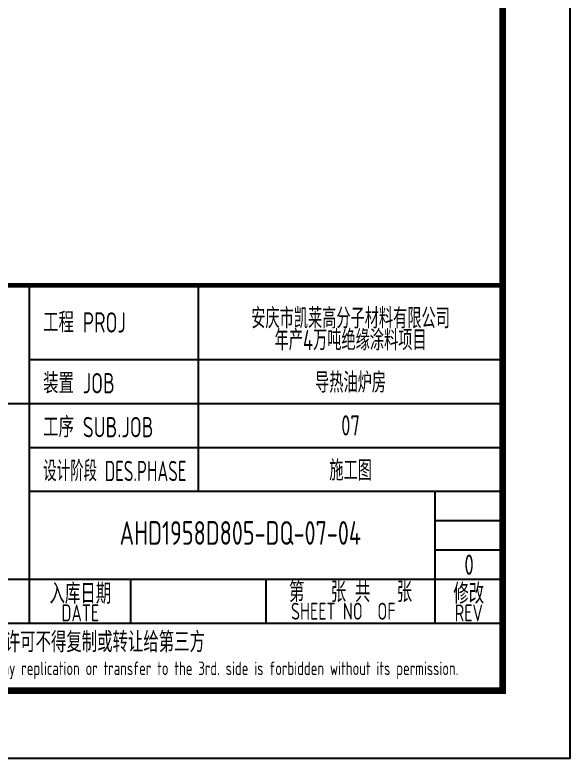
# Model space of a CAD drawing. Extents: x 4830845 to 5141198, y -443067 to -268177.
# Drawn here: x 5111397 to 5119616, y -422737 to -411735 of the extents above; entities that cross this region are included whole.
import ezdxf
from ezdxf.enums import TextEntityAlignment as Align

# ---------------------------------------------------------------- set-up
doc = ezdxf.new("R2010")
doc.units = 0
doc.header["$LTSCALE"] = 1000
doc.header["$MEASUREMENT"] = 0
doc.layers.get('0').update_dxf_attribs({"linetype": 'CONTINUOUS'})
doc.layers.add('AXIS', color=3, linetype='CONTINUOUS')
doc.layers.add('PUB_TITLE', color=4, linetype='CONTINUOUS')
doc.styles.add('AHD', font='sceie.shx', dxfattribs={"width": 0.7, "bigfont": 'sceic.shx'})
doc.styles.add('sceie', font='sceie.shx', dxfattribs={"width": 0.7, "bigfont": 'sceic.shx'})
doc.styles.add('TSSD_Rein', font='Tssdeng.shx', dxfattribs={"width": 0.7, "bigfont": 'hztxt.shx'})

msp = doc.modelspace()

# ---------------------------------------------------------------- linework, layer by layer
for p, q in [((5111615.9, -420737.3), (5111615.9, -415737.3)), ((5114115.9, -418787.3), (5114115.9, -415737.3)), ((5118615.9, -421737.3), (5118615.9, -415737.3)), ((5111615.9, -416837.3), (5118615.9, -416837.3)), ((5100615.9, -417487.3), (5118615.9, -417487.3)), ((5111615.9, -418137.3), (5118615.9, -418137.3)), ((5111615.9, -418787.3), (5118615.9, -418787.3)), ((5117615.9, -420737.3), (5117615.9, -418787.3)), ((5117615.9, -419220.7), (5118615.9, -419220.7)), ((5117615.9, -419654), (5118615.9, -419654)), ((5100615.9, -420087.3), (5118615.9, -420087.3)), ((5113115.9, -420737.3), (5113115.9, -420087.3)), ((5115115.9, -420737.3), (5115115.9, -420087.3)), ((5100615.9, -420737.3), (5118615.9, -420737.3)), ((5100615.9, -421737.3), (5118615.9, -421737.3))]:
    msp.add_line(p, q)
msp.add_lwpolyline([(5118615.9, -415737.3, 70, 70, 0), (5100615.9, -415737.3, 70, 70, 0), (5100615.9, -421737.3, 0, 0, 0)], format="xyseb")
at = {"layer": 'PUB_TITLE', "color": 4}
msp.add_lwpolyline([(5035515.9, -422737.3), (5119615.9, -422737.3), (5119615.9, -363337.3), (5035515.9, -363337.3)], close=True, dxfattribs=at)
at = {"layer": 'PUB_TITLE', "color": 4, "const_width": 100}
msp.add_lwpolyline([(5038015.9, -421737.3), (5118615.9, -421737.3), (5118615.9, -364337.3), (5038015.9, -364337.3)], close=True, dxfattribs=at)

# ---------------------------------------------------------------- texts
at = {"style": 'AHD'}
for s, width, p in [('工程 PROJ', 0.8, (5111815.9, -416437.3)), ('工程 PROJ', 0.8, (5111815.9, -416437.3)), ('装置 JOB', 0.8, (5111815.9, -417337.3)), ('装置 JOB', 0.8, (5111815.9, -417337.3)), ('工序 SUB.JOB', 0.8, (5111815.9, -417987.3)), ('工序 SUB.JOB', 0.8, (5111815.9, -417987.3)), ('设计阶段 DES.PHASE', 0.7, (5111815.9, -418637.3)), ('设计阶段 DES.PHASE', 0.7, (5111815.9, -418637.3))]:
    msp.add_text(s, height=300, dxfattribs=dict(at, width=width)).set_placement(p)
at = {"style": 'AHD', "width": 0.8}
for s, height, p in [('入库日期', 300, (5112365.9, -420287.3)), ('入库日期', 300, (5112365.9, -420287.3)), ('第   张 共   张', 300, (5116365.9, -420262.3)), ('修改', 300, (5118115.9, -420287.3)), ('修改', 300, (5118115.9, -420287.3)), ('DATE', 250, (5112365.9, -420587.3)), ('DATE', 250, (5112365.9, -420587.3)), ('SHEET NO  OF  ', 250, (5116365.9, -420562.3)), ('SHEET NO  OF  ', 250, (5116365.9, -420562.3)), ('REV', 250, (5118115.9, -420587.3)), ('REV', 250, (5118115.9, -420587.3)), ('本文件专有权属安徽华东化工医药工程有限责任公司所有,未经许可不得复制或转让给第三方', 300, (5109615.9, -421037.3)), ('本文件专有权属安徽华东化工医药工程有限责任公司所有,未经许可不得复制或转让给第三方', 300, (5109615.9, -421037.3)), ('The proprietary right of this document belongs to Anhui Huadong Chemical And Medical Engineering  Co.,Ltd.  and any replication or transfer to the 3rd. side is forbidden without its permission. ', 200, (5109615.9, -421437.3)), ('The proprietary right of this document belongs to Anhui Huadong Chemical And Medical Engineering  Co.,Ltd.  and any replication or transfer to the 3rd. side is forbidden without its permission. ', 200, (5109615.9, -421437.3))]:
    msp.add_text(s, height=height, dxfattribs=at).set_placement(p, align=Align.MIDDLE)
at = {"width": 0.8}
for tag, text, height, style, p in [('AHD1958D805-DQ-07-04', '200320-02-040', 350, 'sceie', (5114733.8, -419403.7)), ('0', '0', 300, 'AHD', (5118120, -419873.4)), ('0', '0', 300, 'AHD', (5118120, -419873.4))]:
    msp.add_attdef(tag, text=text, height=height, dxfattribs=dict(at, style=style)).set_placement(p, align=Align.MIDDLE)
at = {"layer": 'AXIS', "style": 'TSSD_Rein', "width": 0.7}
for s, p in [('安庆市凯莱高分子材料有限公司', (5116365.9, -416209.7)), ('年产4万吨绝缘涂料项目', (5116365.9, -416532.8)), ('导热油炉房', (5116365.9, -417162.3)), ('07', (5116365.9, -417812.3)), ('施工图', (5116365.9, -418462.3))]:
    msp.add_text(s, height=300, dxfattribs=at).set_placement(p, align=Align.MIDDLE)

doc.saveas('drawing.dxf')
